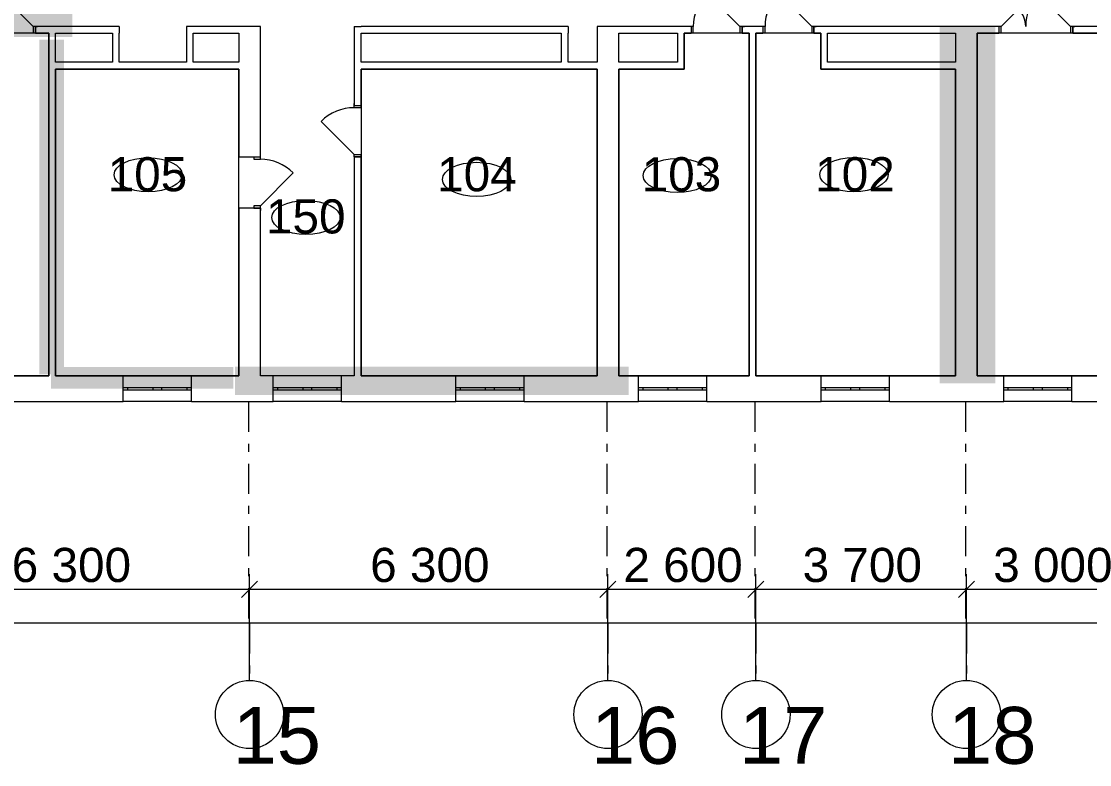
# Model space of a CAD drawing. Header units: millimetres. Extents: x 69565 to 169164, y 19942 to 91237.
# Drawn here: x 134876 to 153652, y 19942 to 33008 of the extents above; entities that cross this region are included whole.
import ezdxf

# ---------------------------------------------------------------- set-up
doc = ezdxf.new("R2010")
doc.units = ezdxf.units.MM
doc.header["$MEASUREMENT"] = 0
doc.linetypes.add('Штрих-Штриховая', pattern=[1093.611073, 529.166651, -211.666656, 141.111112, -211.666656])
for name, color, linetype in [('AI_DOORS', 1, 'Continuous'), ('AI_WALLS', 9, 'Continuous'), ('AI_WINDOWS', 5, 'Continuous'), ('Новый_Новый_0', 7, 'Continuous')]:
    doc.layers.add(name, color=color, linetype=linetype)
for name, color, linetype, lineweight in [('Новый_Новый_0_Ном._пера__255_Ном._пера__255', 255, 'Continuous', 18), ('Новый_Новый_0_Ном._пера__7', 7, 'Continuous', 18), ('Новый_Новый_0_Ном._пера__7_Ном._пера__7', 7, 'Continuous', 18)]:
    doc.layers.add(name, color=color, linetype=linetype, lineweight=lineweight)
doc.styles.add('СГЕНЕРИР_СТИЛЬ_1', font='Arial.ttf')
doc.dimstyles.new('СГЕНЕРИР_СТИЛЬ__1', dxfattribs={"dimtxt": 600, "dimasz": 267.501, "dimexe": 1.25, "dimexo": 0.625, "dimgap": 0, "dimtad": 1, "dimdec": 0, "dimtxsty": 'СГЕНЕРИР_СТИЛЬ_1', "dimblk": 'ARROWHEAD_6', "dimblk1": 'ARROWHEAD_6', "dimblk2": 'ARROWHEAD_6', "dimcen": 2.5, "dimclrd": 7, "dimclre": 7, "dimclrt": 7, "dimazin": 3, "dimtfac": 1, "dimtmove": 0, "dimatfit": 3})

# ---------------------------------------------------------------- blocks, each defined once
blk = doc.blocks.new('*D15')
at = {"layer": 'Новый_Новый_0_Ном._пера__7', "color": 7, "linetype": 'Continuous', "lineweight": 18}
for p, q in [((132586, 21423), (132586, 23288)), ((138886, 21423), (138886, 23288)), ((132727, 23165), (132446, 22883)), ((139027, 23165), (138746, 22883)), ((132586, 23024), (138886, 23024))]:
    blk.add_line(p, q, dxfattribs=at)
at = {"layer": 'Новый_Новый_0_Ном._пера__7', "color": 7, "lineweight": 18, "insert": (134707, 23144), "char_height": 600, "attachment_point": 7, "style": 'СГЕНЕРИР_СТИЛЬ_1'}
blk.add_mtext('\\A1;{\\pql;\\fArial|b0|i0|c0|p0;\\W1.000000;6\xa0300}', dxfattribs=at)
blk = doc.blocks.new('ARROWHEAD_6')
at = {"color": 0, "linetype": 'Continuous', "lineweight": 0}
for p, q in [((0, 0), (-1, 0)), ((-0.5, -0.5), (0.5, 0.5))]:
    blk.add_line(p, q, dxfattribs=at)
blk = doc.blocks.new('*D16')
at = {"layer": 'Новый_Новый_0_Ном._пера__7', "color": 7, "linetype": 'Continuous', "lineweight": 18}
for p, q in [((138886, 21423), (138886, 23288)), ((145186, 21423), (145186, 23288)), ((139027, 23165), (138746, 22883)), ((145327, 23165), (145046, 22883)), ((138886, 23024), (145186, 23024))]:
    blk.add_line(p, q, dxfattribs=at)
at = {"layer": 'Новый_Новый_0_Ном._пера__7', "color": 7, "lineweight": 18, "insert": (141007, 23144), "char_height": 600, "attachment_point": 7, "style": 'СГЕНЕРИР_СТИЛЬ_1'}
blk.add_mtext('\\A1;{\\pql;\\fArial|b0|i0|c0|p0;\\W1.000000;6\xa0300}', dxfattribs=at)
blk = doc.blocks.new('*D17')
at = {"layer": 'Новый_Новый_0_Ном._пера__7', "color": 7, "linetype": 'Continuous', "lineweight": 18}
for p, q in [((145186, 21423), (145186, 23288)), ((147786, 21423), (147786, 23288)), ((145327, 23165), (145046, 22883)), ((147927, 23165), (147646, 22883)), ((145186, 23024), (147786, 23024))]:
    blk.add_line(p, q, dxfattribs=at)
at = {"layer": 'Новый_Новый_0_Ном._пера__7', "color": 7, "lineweight": 18, "insert": (145457, 23144), "char_height": 600, "attachment_point": 7, "style": 'СГЕНЕРИР_СТИЛЬ_1'}
blk.add_mtext('\\A1;{\\pql;\\fArial|b0|i0|c0|p0;\\W1.000000;2\xa0600}', dxfattribs=at)
blk = doc.blocks.new('*D18')
at = {"layer": 'Новый_Новый_0_Ном._пера__7', "color": 7, "linetype": 'Continuous', "lineweight": 18}
for p, q in [((147786, 21423), (147786, 23288)), ((151486, 21423), (151486, 23288)), ((147927, 23165), (147646, 22883)), ((151627, 23165), (151346, 22883)), ((147786, 23024), (151486, 23024))]:
    blk.add_line(p, q, dxfattribs=at)
at = {"layer": 'Новый_Новый_0_Ном._пера__7', "color": 7, "lineweight": 18, "insert": (148607, 23144), "char_height": 600, "attachment_point": 7, "style": 'СГЕНЕРИР_СТИЛЬ_1'}
blk.add_mtext('\\A1;{\\pql;\\fArial|b0|i0|c0|p0;\\W1.000000;3\xa0700}', dxfattribs=at)
blk = doc.blocks.new('*D19')
at = {"layer": 'Новый_Новый_0_Ном._пера__7', "color": 7, "linetype": 'Continuous', "lineweight": 18}
for p, q in [((151486, 21423), (151486, 23288)), ((154486, 21423), (154486, 23288)), ((151627, 23165), (151346, 22883)), ((154627, 23165), (154346, 22883)), ((151486, 23024), (154486, 23024))]:
    blk.add_line(p, q, dxfattribs=at)
at = {"layer": 'Новый_Новый_0_Ном._пера__7', "color": 7, "lineweight": 18, "insert": (151957, 23144), "char_height": 600, "attachment_point": 7, "style": 'СГЕНЕРИР_СТИЛЬ_1'}
blk.add_mtext('\\A1;{\\pql;\\fArial|b0|i0|c0|p0;\\W1.000000;3\xa0000}', dxfattribs=at)
blk = doc.blocks.new('*D21')
at = {"layer": 'Новый_Новый_0_Ном._пера__7', "color": 7, "linetype": 'Continuous', "lineweight": 18}
for p, q in [((76927, 22578), (76646, 22297)), ((76786, 21423), (76786, 22701)), ((157646, 22297), (157927, 22578)), ((157786, 21423), (157786, 22701)), ((76575, 22437), (76786, 22437)), ((76786, 22437), (157786, 22437)), ((157786, 22437), (157998, 22437))]:
    blk.add_line(p, q, dxfattribs=at)
at = {"layer": 'Новый_Новый_0_Ном._пера__7', "color": 7, "lineweight": 18, "insert": (116028, 22557), "char_height": 600, "attachment_point": 7, "style": 'СГЕНЕРИР_СТИЛЬ_1'}
blk.add_mtext('\\A1;{\\pql;\\fArial|b0|i0|c0|p0;\\W1.000000;81\xa0000}', dxfattribs=at)

msp = doc.modelspace()

# ---------------------------------------------------------------- hatches: boundary and pattern name
at = {"layer": 'AI_DOORS'}
h = msp.add_hatch(color=1, dxfattribs=at)
h.dxf.hatch_style = 1
h.paths.add_polyline_path([(132757.5, 34902.5), (135772.7, 34902.5), (135772.7, 32735.1), (132757.5, 32735.1)])
at = {"layer": 'AI_WALLS'}
h = msp.add_hatch(color=9, dxfattribs=at)
h.dxf.hatch_style = 1
h.paths.add_polyline_path([(151014.4, 32909.2), (151993, 32909.2), (151993, 26646.8), (151014.4, 26646.8)])
h = msp.add_hatch(color=9, dxfattribs=at)
h.dxf.hatch_style = 1
h.paths.add_polyline_path([(135192.9, 32686.6), (135625.2, 32686.6), (135625.2, 26805.5), (135192.9, 26805.5)])
h = msp.add_hatch(color=9, dxfattribs=at)
h.dxf.hatch_style = 1
h.paths.add_polyline_path([(135395.9, 26934), (138599.3, 26934), (138599.3, 26551), (135395.9, 26551)])
at = {"layer": 'AI_WINDOWS'}
h = msp.add_hatch(color=5, dxfattribs=at)
h.dxf.hatch_style = 1
h.paths.add_polyline_path([(138629.3, 26938.5), (145549.1, 26938.5), (145549.1, 26442.5), (138629.3, 26442.5)])

# ---------------------------------------------------------------- linework, layer by layer
at = {"layer": 'Новый_Новый_0_Ном._пера__255_Ном._пера__255', "color": 255, "linetype": 'Continuous', "lineweight": 18, "flags": 128}
for points in [[(132776.3, 32169.1), (132776.3, 26773.8), (135356.2, 26773.8), (135356.2, 32799.1), (133990.4, 32799.1), (133990.4, 32169.1)], [(145376.3, 32169.1), (145376.3, 26773.8), (147666.3, 26773.8), (147666.3, 32799.1), (146526.3, 32799.1), (146526.3, 32169.1)], [(151296.3, 26773.8), (151296.3, 32169.1), (148926.3, 32169.1), (148926.3, 32799.1), (147786.3, 32799.1), (147786.3, 26773.8)], [(151676.3, 26773.8), (153868.6, 26773.8), (157786.3, 26773.8), (157786.3, 30580.5), (157786.3, 32799.1), (154586.3, 32799.1), (154586.3, 32289.1), (153836.3, 32289.1), (153836.3, 32799.1), (151676.3, 32799.1)], [(135476.2, 32169.1), (135476.2, 26773.8), (138696.3, 26773.8), (138696.3, 32169.1)], [(140846.3, 32169.1), (140846.3, 26773.8), (144996.3, 26773.8), (144996.3, 32169.1)]]:
    msp.add_lwpolyline(points, close=True, dxfattribs=at)
at = {"layer": 'Новый_Новый_0_Ном._пера__7_Ном._пера__7', "color": 7, "linetype": 'Continuous', "lineweight": 18}
for p, q in [((135083.3, 32919.1), (134503.5, 33499)), ((147506.3, 32919.1), (146926.5, 33499)), ((148766.3, 32919.1), (148186.5, 33499)), ((153316.3, 32919.1), (152759.1, 33476.3)), ((152096.3, 32919.1), (152401.8, 33224.6)), ((135123.3, 32919.1), (135083.3, 32919.1)), ((135083.3, 32919.1), (135083.3, 32804.1)), ((135123.3, 32919.1), (135160.3, 32919.1)), ((135123.3, 32919.1), (135123.3, 32804.1)), ((135123.3, 32804.1), (135123.3, 32919.1)), ((135123.3, 32919.1), (135123.3, 32804.1)), ((135123.3, 32919.1), (135123.3, 32804.1)), ((135123.3, 32919.1), (135160.3, 32919.1)), ((135123.3, 32919.1), (135160.3, 32919.1)), ((139076.3, 32919.1), (138696.3, 32919.1)), ((139076.3, 32919.1), (138696.3, 32919.1)), ((145376.3, 32919.1), (144996.3, 32919.1)), ((145376.3, 32919.1), (144996.3, 32919.1)), ((146646.3, 32919.1), (146609.3, 32919.1)), ((146646.3, 32919.1), (146609.3, 32919.1)), ((146646.3, 32919.1), (146609.3, 32919.1)), ((146646.3, 32919.1), (146646.3, 32804.1)), ((146686.3, 32919.1), (146646.3, 32919.1)), ((146646.3, 32919.1), (146646.3, 32804.1)), ((146646.3, 32919.1), (146646.3, 32804.1)), ((146646.3, 32919.1), (146646.3, 32804.1)), ((146686.3, 32804.1), (146686.3, 32919.1)), ((147546.3, 32919.1), (147506.3, 32919.1)), ((147506.3, 32919.1), (147506.3, 32804.1)), ((147546.3, 32919.1), (147583.3, 32919.1)), ((147546.3, 32919.1), (147546.3, 32804.1)), ((147546.3, 32804.1), (147546.3, 32919.1)), ((147546.3, 32919.1), (147546.3, 32804.1)), ((147546.3, 32919.1), (147546.3, 32804.1)), ((147546.3, 32919.1), (147583.3, 32919.1)), ((147546.3, 32919.1), (147583.3, 32919.1)), ((147906.3, 32919.1), (147869.3, 32919.1)), ((147906.3, 32919.1), (147869.3, 32919.1)), ((147906.3, 32919.1), (147869.3, 32919.1)), ((147906.3, 32919.1), (147906.3, 32804.1)), ((147946.3, 32919.1), (147906.3, 32919.1)), ((147906.3, 32919.1), (147906.3, 32804.1)), ((147906.3, 32919.1), (147906.3, 32804.1)), ((147906.3, 32919.1), (147906.3, 32804.1)), ((147946.3, 32804.1), (147946.3, 32919.1)), ((148806.3, 32919.1), (148766.3, 32919.1)), ((148766.3, 32919.1), (148766.3, 32804.1)), ((148806.3, 32919.1), (148843.3, 32919.1)), ((148806.3, 32919.1), (148806.3, 32804.1)), ((148806.3, 32804.1), (148806.3, 32919.1)), ((148806.3, 32919.1), (148806.3, 32804.1)), ((148806.3, 32919.1), (148806.3, 32804.1)), ((148806.3, 32919.1), (148843.3, 32919.1)), ((148806.3, 32919.1), (148843.3, 32919.1)), ((151676.3, 32919.1), (151296.3, 32919.1)), ((151676.3, 32919.1), (151296.3, 32919.1)), ((152056.3, 32919.1), (152019.3, 32919.1)), ((152056.3, 32919.1), (152019.3, 32919.1)), ((152056.3, 32919.1), (152019.3, 32919.1)), ((152056.3, 32919.1), (152056.3, 32804.1)), ((152096.3, 32919.1), (152056.3, 32919.1)), ((152056.3, 32919.1), (152056.3, 32804.1)), ((152056.3, 32919.1), (152056.3, 32804.1)), ((152056.3, 32919.1), (152056.3, 32804.1)), ((152096.3, 32804.1), (152096.3, 32919.1)), ((153356.3, 32919.1), (153316.3, 32919.1)), ((153316.3, 32919.1), (153316.3, 32804.1)), ((153356.3, 32919.1), (153393.3, 32919.1)), ((153356.3, 32919.1), (153356.3, 32804.1)), ((153356.3, 32804.1), (153356.3, 32919.1)), ((153356.3, 32919.1), (153356.3, 32804.1)), ((153356.3, 32919.1), (153356.3, 32804.1)), ((153356.3, 32919.1), (153393.3, 32919.1)), ((153356.3, 32919.1), (153393.3, 32919.1)), ((135083.3, 32804.1), (135123.3, 32804.1)), ((135123.3, 32804.1), (135123.3, 32799.1)), ((135123.3, 32804.1), (135123.3, 32799.1)), ((135123.3, 32804.1), (135123.3, 32799.1)), ((135123.3, 32799.1), (135160.3, 32799.1)), ((135123.3, 32799.1), (135160.3, 32799.1)), ((135123.3, 32799.1), (135160.3, 32799.1)), ((146646.3, 32799.1), (146609.3, 32799.1)), ((146646.3, 32799.1), (146609.3, 32799.1)), ((146646.3, 32799.1), (146609.3, 32799.1)), ((146646.3, 32804.1), (146646.3, 32799.1)), ((146646.3, 32804.1), (146686.3, 32804.1)), ((146646.3, 32804.1), (146646.3, 32799.1)), ((146646.3, 32804.1), (146646.3, 32799.1)), ((147506.3, 32804.1), (147546.3, 32804.1)), ((147546.3, 32804.1), (147546.3, 32799.1)), ((147546.3, 32804.1), (147546.3, 32799.1)), ((147546.3, 32804.1), (147546.3, 32799.1)), ((147546.3, 32799.1), (147583.3, 32799.1)), ((147546.3, 32799.1), (147583.3, 32799.1)), ((147546.3, 32799.1), (147583.3, 32799.1)), ((147906.3, 32799.1), (147869.3, 32799.1)), ((147906.3, 32799.1), (147869.3, 32799.1)), ((147906.3, 32799.1), (147869.3, 32799.1)), ((147906.3, 32804.1), (147906.3, 32799.1)), ((147906.3, 32804.1), (147946.3, 32804.1)), ((147906.3, 32804.1), (147906.3, 32799.1)), ((147906.3, 32804.1), (147906.3, 32799.1)), ((148766.3, 32804.1), (148806.3, 32804.1)), ((148806.3, 32804.1), (148806.3, 32799.1)), ((148806.3, 32804.1), (148806.3, 32799.1)), ((148806.3, 32804.1), (148806.3, 32799.1)), ((148806.3, 32799.1), (148843.3, 32799.1)), ((148806.3, 32799.1), (148843.3, 32799.1)), ((148806.3, 32799.1), (148843.3, 32799.1)), ((152056.3, 32799.1), (152019.3, 32799.1)), ((152056.3, 32799.1), (152019.3, 32799.1)), ((152056.3, 32799.1), (152019.3, 32799.1)), ((152056.3, 32804.1), (152056.3, 32799.1)), ((152056.3, 32804.1), (152096.3, 32804.1)), ((152056.3, 32804.1), (152056.3, 32799.1)), ((152056.3, 32804.1), (152056.3, 32799.1)), ((153316.3, 32804.1), (153356.3, 32804.1)), ((153356.3, 32804.1), (153356.3, 32799.1)), ((153356.3, 32804.1), (153356.3, 32799.1)), ((153356.3, 32804.1), (153356.3, 32799.1)), ((153356.3, 32799.1), (153393.3, 32799.1)), ((153356.3, 32799.1), (153393.3, 32799.1)), ((153356.3, 32799.1), (153393.3, 32799.1)), ((140726.3, 31529.1), (140726.3, 31566.1)), ((140726.3, 31529.1), (140726.3, 31566.1)), ((140726.3, 31529.1), (140726.3, 31566.1)), ((140846.3, 31529.1), (140846.3, 31566.1)), ((140846.3, 31529.1), (140846.3, 31566.1)), ((140846.3, 31529.1), (140846.3, 31566.1)), ((140726.3, 31529.1), (140841.3, 31529.1)), ((140726.3, 31489.1), (140726.3, 31529.1)), ((140726.3, 31529.1), (140841.3, 31529.1)), ((140726.3, 31529.1), (140841.3, 31529.1)), ((140726.3, 31529.1), (140841.3, 31529.1)), ((140841.3, 31489.1), (140726.3, 31489.1)), ((140841.3, 31529.1), (140846.3, 31529.1)), ((140841.3, 31529.1), (140841.3, 31489.1)), ((140841.3, 31529.1), (140846.3, 31529.1)), ((140841.3, 31529.1), (140846.3, 31529.1)), ((140726.3, 30669.1), (140146.5, 31249)), ((138696.3, 30622.8), (138696.3, 30659.8)), ((138696.3, 30622.8), (138696.3, 30659.8)), ((138696.3, 30622.8), (138696.3, 30659.8)), ((138961.3, 30622.8), (138696.3, 30622.8)), ((138961.3, 30622.8), (138696.3, 30622.8)), ((138961.3, 30622.8), (138696.3, 30622.8)), ((139076.3, 30622.8), (138961.3, 30622.8)), ((138961.3, 30622.8), (138961.3, 30582.8)), ((139076.3, 30622.8), (138961.3, 30622.8)), ((139076.3, 30622.8), (138961.3, 30622.8)), ((139076.3, 30622.8), (138961.3, 30622.8)), ((139076.3, 30622.8), (139076.3, 30659.8)), ((139076.3, 30622.8), (139076.3, 30659.8)), ((139076.3, 30622.8), (139076.3, 30659.8)), ((139076.3, 30582.8), (139076.3, 30622.8)), ((140726.3, 30629.1), (140726.3, 30669.1)), ((140726.3, 30669.1), (140841.3, 30669.1)), ((140726.3, 30629.1), (140726.3, 30592.1)), ((140726.3, 30629.1), (140841.3, 30629.1)), ((140841.3, 30629.1), (140726.3, 30629.1)), ((140726.3, 30629.1), (140841.3, 30629.1)), ((140726.3, 30629.1), (140841.3, 30629.1)), ((140726.3, 30629.1), (140726.3, 30592.1)), ((140726.3, 30629.1), (140726.3, 30592.1)), ((140841.3, 30669.1), (140841.3, 30629.1)), ((140841.3, 30629.1), (140846.3, 30629.1)), ((140841.3, 30629.1), (140846.3, 30629.1)), ((140841.3, 30629.1), (140846.3, 30629.1)), ((140846.3, 30629.1), (140846.3, 30592.1)), ((140846.3, 30629.1), (140846.3, 30592.1)), ((140846.3, 30629.1), (140846.3, 30592.1)), ((138961.3, 30582.8), (139076.3, 30582.8)), ((139076.3, 29762.8), (139656.1, 30342.6)), ((138696.3, 29722.8), (138696.3, 29685.8)), ((138961.3, 29722.8), (138696.3, 29722.8)), ((138961.3, 29722.8), (138696.3, 29722.8)), ((138961.3, 29722.8), (138696.3, 29722.8)), ((138696.3, 29722.8), (138696.3, 29685.8)), ((138696.3, 29722.8), (138696.3, 29685.8)), ((139076.3, 29762.8), (138961.3, 29762.8)), ((138961.3, 29762.8), (138961.3, 29722.8)), ((139076.3, 29722.8), (138961.3, 29722.8)), ((138961.3, 29722.8), (139076.3, 29722.8)), ((139076.3, 29722.8), (138961.3, 29722.8)), ((139076.3, 29722.8), (138961.3, 29722.8)), ((139076.3, 29722.8), (139076.3, 29762.8)), ((139076.3, 29722.8), (139076.3, 29685.8)), ((139076.3, 29722.8), (139076.3, 29685.8)), ((139076.3, 29722.8), (139076.3, 29685.8)), ((136666.3, 26573.8), (136666.3, 26773.8)), ((137866.3, 26773.8), (136666.3, 26773.8)), ((136666.3, 26573.8), (136666.3, 26773.8)), ((137866.3, 26573.8), (137866.3, 26773.8)), ((137866.3, 26573.8), (137866.3, 26773.8)), ((139301.3, 26573.8), (139301.3, 26773.8)), ((140501.3, 26773.8), (139301.3, 26773.8)), ((139301.3, 26573.8), (139301.3, 26773.8)), ((140501.3, 26573.8), (140501.3, 26773.8)), ((140501.3, 26573.8), (140501.3, 26773.8)), ((142511.3, 26573.8), (142511.3, 26773.8)), ((143711.3, 26773.8), (142511.3, 26773.8)), ((142511.3, 26573.8), (142511.3, 26773.8)), ((143711.3, 26573.8), (143711.3, 26773.8)), ((143711.3, 26573.8), (143711.3, 26773.8)), ((145721.3, 26573.8), (145721.3, 26773.8)), ((146921.3, 26773.8), (145721.3, 26773.8)), ((145721.3, 26573.8), (145721.3, 26773.8)), ((146921.3, 26573.8), (146921.3, 26773.8)), ((146921.3, 26573.8), (146921.3, 26773.8)), ((148931.3, 26573.8), (148931.3, 26773.8)), ((150131.3, 26773.8), (148931.3, 26773.8)), ((148931.3, 26573.8), (148931.3, 26773.8)), ((150131.3, 26573.8), (150131.3, 26773.8)), ((150131.3, 26573.8), (150131.3, 26773.8)), ((152141.3, 26573.8), (152141.3, 26773.8)), ((153341.3, 26773.8), (152141.3, 26773.8)), ((152141.3, 26573.8), (152141.3, 26773.8)), ((153341.3, 26573.8), (153341.3, 26773.8)), ((153341.3, 26573.8), (153341.3, 26773.8)), ((136666.3, 26523.8), (136666.3, 26573.8)), ((136666.3, 26573.8), (136741.3, 26573.8)), ((136666.3, 26523.8), (136666.3, 26573.8)), ((136666.3, 26523.8), (136666.3, 26573.8)), ((136666.3, 26323.8), (136666.3, 26523.8)), ((136741.3, 26523.8), (136666.3, 26523.8)), ((136666.3, 26323.8), (136666.3, 26523.8)), ((136741.3, 26573.8), (136741.3, 26523.8)), ((136741.3, 26573.8), (137191.3, 26573.8)), ((137191.3, 26523.8), (136741.3, 26523.8)), ((137191.3, 26523.8), (137191.3, 26573.8)), ((137191.3, 26573.8), (137266.3, 26573.8)), ((137266.3, 26523.8), (137191.3, 26523.8)), ((137266.3, 26573.8), (137341.3, 26573.8)), ((137341.3, 26523.8), (137266.3, 26523.8)), ((137341.3, 26573.8), (137341.3, 26523.8)), ((137341.3, 26573.8), (137791.3, 26573.8)), ((137791.3, 26523.8), (137341.3, 26523.8)), ((137791.3, 26523.8), (137791.3, 26573.8)), ((137791.3, 26573.8), (137866.3, 26573.8)), ((137866.3, 26523.8), (137791.3, 26523.8)), ((137866.3, 26523.8), (137866.3, 26573.8)), ((137866.3, 26523.8), (137866.3, 26573.8)), ((137866.3, 26523.8), (137866.3, 26573.8)), ((137866.3, 26323.8), (137866.3, 26523.8)), ((137866.3, 26323.8), (137866.3, 26523.8)), ((139301.3, 26523.8), (139301.3, 26573.8)), ((139301.3, 26573.8), (139376.3, 26573.8)), ((139301.3, 26523.8), (139301.3, 26573.8)), ((139301.3, 26523.8), (139301.3, 26573.8)), ((139301.3, 26323.8), (139301.3, 26523.8)), ((139376.3, 26523.8), (139301.3, 26523.8)), ((139301.3, 26323.8), (139301.3, 26523.8)), ((139376.3, 26573.8), (139376.3, 26523.8)), ((139376.3, 26573.8), (139826.3, 26573.8)), ((139826.3, 26523.8), (139376.3, 26523.8)), ((139826.3, 26523.8), (139826.3, 26573.8)), ((139826.3, 26573.8), (139901.3, 26573.8)), ((139901.3, 26523.8), (139826.3, 26523.8)), ((139901.3, 26573.8), (139976.3, 26573.8)), ((139976.3, 26523.8), (139901.3, 26523.8)), ((139976.3, 26573.8), (139976.3, 26523.8)), ((139976.3, 26573.8), (140426.3, 26573.8)), ((140426.3, 26523.8), (139976.3, 26523.8)), ((140426.3, 26523.8), (140426.3, 26573.8)), ((140426.3, 26573.8), (140501.3, 26573.8)), ((140501.3, 26523.8), (140426.3, 26523.8)), ((140501.3, 26523.8), (140501.3, 26573.8)), ((140501.3, 26523.8), (140501.3, 26573.8)), ((140501.3, 26523.8), (140501.3, 26573.8)), ((140501.3, 26323.8), (140501.3, 26523.8)), ((140501.3, 26323.8), (140501.3, 26523.8)), ((142511.3, 26523.8), (142511.3, 26573.8)), ((142511.3, 26573.8), (142586.3, 26573.8)), ((142511.3, 26523.8), (142511.3, 26573.8)), ((142511.3, 26523.8), (142511.3, 26573.8)), ((142511.3, 26323.8), (142511.3, 26523.8)), ((142586.3, 26523.8), (142511.3, 26523.8)), ((142511.3, 26323.8), (142511.3, 26523.8)), ((142586.3, 26573.8), (142586.3, 26523.8)), ((142586.3, 26573.8), (143036.3, 26573.8)), ((143036.3, 26523.8), (142586.3, 26523.8)), ((143036.3, 26523.8), (143036.3, 26573.8)), ((143036.3, 26573.8), (143111.3, 26573.8)), ((143111.3, 26523.8), (143036.3, 26523.8)), ((143111.3, 26573.8), (143186.3, 26573.8)), ((143186.3, 26523.8), (143111.3, 26523.8)), ((143186.3, 26573.8), (143186.3, 26523.8)), ((143186.3, 26573.8), (143636.3, 26573.8)), ((143636.3, 26523.8), (143186.3, 26523.8)), ((143636.3, 26523.8), (143636.3, 26573.8)), ((143636.3, 26573.8), (143711.3, 26573.8)), ((143711.3, 26523.8), (143636.3, 26523.8)), ((143711.3, 26523.8), (143711.3, 26573.8)), ((143711.3, 26523.8), (143711.3, 26573.8)), ((143711.3, 26523.8), (143711.3, 26573.8)), ((143711.3, 26323.8), (143711.3, 26523.8)), ((143711.3, 26323.8), (143711.3, 26523.8)), ((145721.3, 26523.8), (145721.3, 26573.8)), ((145721.3, 26573.8), (145796.3, 26573.8)), ((145721.3, 26523.8), (145721.3, 26573.8)), ((145721.3, 26523.8), (145721.3, 26573.8)), ((145721.3, 26323.8), (145721.3, 26523.8)), ((145796.3, 26523.8), (145721.3, 26523.8)), ((145721.3, 26323.8), (145721.3, 26523.8)), ((145796.3, 26573.8), (145796.3, 26523.8)), ((145796.3, 26573.8), (146246.3, 26573.8)), ((146246.3, 26523.8), (145796.3, 26523.8)), ((146246.3, 26523.8), (146246.3, 26573.8)), ((146246.3, 26573.8), (146321.3, 26573.8)), ((146321.3, 26523.8), (146246.3, 26523.8)), ((146321.3, 26573.8), (146396.3, 26573.8)), ((146396.3, 26523.8), (146321.3, 26523.8)), ((146396.3, 26573.8), (146396.3, 26523.8)), ((146396.3, 26573.8), (146846.3, 26573.8)), ((146846.3, 26523.8), (146396.3, 26523.8)), ((146846.3, 26523.8), (146846.3, 26573.8)), ((146846.3, 26573.8), (146921.3, 26573.8)), ((146921.3, 26523.8), (146846.3, 26523.8)), ((146921.3, 26523.8), (146921.3, 26573.8)), ((146921.3, 26523.8), (146921.3, 26573.8)), ((146921.3, 26523.8), (146921.3, 26573.8)), ((146921.3, 26323.8), (146921.3, 26523.8)), ((146921.3, 26323.8), (146921.3, 26523.8)), ((148931.3, 26523.8), (148931.3, 26573.8)), ((148931.3, 26573.8), (149006.3, 26573.8)), ((148931.3, 26523.8), (148931.3, 26573.8)), ((148931.3, 26523.8), (148931.3, 26573.8)), ((148931.3, 26323.8), (148931.3, 26523.8)), ((149006.3, 26523.8), (148931.3, 26523.8)), ((148931.3, 26323.8), (148931.3, 26523.8)), ((149006.3, 26573.8), (149006.3, 26523.8)), ((149006.3, 26573.8), (149456.3, 26573.8)), ((149456.3, 26523.8), (149006.3, 26523.8)), ((149456.3, 26523.8), (149456.3, 26573.8)), ((149456.3, 26573.8), (149531.3, 26573.8)), ((149531.3, 26523.8), (149456.3, 26523.8)), ((149531.3, 26573.8), (149606.3, 26573.8)), ((149606.3, 26523.8), (149531.3, 26523.8)), ((149606.3, 26573.8), (149606.3, 26523.8)), ((149606.3, 26573.8), (150056.3, 26573.8)), ((150056.3, 26523.8), (149606.3, 26523.8)), ((150056.3, 26523.8), (150056.3, 26573.8)), ((150056.3, 26573.8), (150131.3, 26573.8)), ((150131.3, 26523.8), (150056.3, 26523.8)), ((150131.3, 26523.8), (150131.3, 26573.8)), ((150131.3, 26523.8), (150131.3, 26573.8)), ((150131.3, 26523.8), (150131.3, 26573.8)), ((150131.3, 26323.8), (150131.3, 26523.8)), ((150131.3, 26323.8), (150131.3, 26523.8)), ((152141.3, 26523.8), (152141.3, 26573.8)), ((152141.3, 26573.8), (152216.3, 26573.8)), ((152141.3, 26523.8), (152141.3, 26573.8)), ((152141.3, 26523.8), (152141.3, 26573.8)), ((152141.3, 26323.8), (152141.3, 26523.8)), ((152216.3, 26523.8), (152141.3, 26523.8)), ((152141.3, 26323.8), (152141.3, 26523.8)), ((152216.3, 26573.8), (152216.3, 26523.8)), ((152216.3, 26573.8), (152666.3, 26573.8)), ((152666.3, 26523.8), (152216.3, 26523.8)), ((152666.3, 26523.8), (152666.3, 26573.8)), ((152666.3, 26573.8), (152741.3, 26573.8)), ((152741.3, 26523.8), (152666.3, 26523.8)), ((152741.3, 26573.8), (152816.3, 26573.8)), ((152816.3, 26523.8), (152741.3, 26523.8)), ((152816.3, 26573.8), (152816.3, 26523.8)), ((152816.3, 26573.8), (153266.3, 26573.8)), ((153266.3, 26523.8), (152816.3, 26523.8)), ((153266.3, 26523.8), (153266.3, 26573.8)), ((153266.3, 26573.8), (153341.3, 26573.8)), ((153341.3, 26523.8), (153266.3, 26523.8)), ((153341.3, 26523.8), (153341.3, 26573.8)), ((153341.3, 26523.8), (153341.3, 26573.8)), ((153341.3, 26523.8), (153341.3, 26573.8)), ((153341.3, 26323.8), (153341.3, 26523.8)), ((153341.3, 26323.8), (153341.3, 26523.8)), ((137866.3, 26323.8), (136666.3, 26323.8)), ((140501.3, 26323.8), (139301.3, 26323.8)), ((143711.3, 26323.8), (142511.3, 26323.8)), ((146921.3, 26323.8), (145721.3, 26323.8)), ((150131.3, 26323.8), (148931.3, 26323.8)), ((153341.3, 26323.8), (152141.3, 26323.8))]:
    msp.add_line(p, q, dxfattribs=at)
at = {"layer": 'Новый_Новый_0_Ном._пера__7_Ном._пера__7', "color": 7, "linetype": 'Штрих-Штриховая', "lineweight": 18}
for p, q in [((138867.5, 26323.8), (138867.5, 22422.9)), ((145167.5, 26323.8), (145167.5, 22422.9)), ((147767.5, 26323.8), (147767.5, 22422.9)), ((151467.5, 26323.8), (151467.5, 22422.9)), ((138886.3, 22423.2), (138886.3, 21423.2)), ((138886.3, 22423.2), (138886.3, 21423.2)), ((138886.3, 22423.2), (138886.3, 21423.2)), ((138886.3, 22423.2), (138886.3, 21423.2)), ((138886.3, 22423.2), (138886.3, 21423.2)), ((138886.3, 22423.2), (138886.3, 21423.2)), ((145186.3, 22423.2), (145186.3, 21423.2)), ((145186.3, 22423.2), (145186.3, 21423.2)), ((145186.3, 22423.2), (145186.3, 21423.2)), ((145186.3, 22423.2), (145186.3, 21423.2)), ((145186.3, 22423.2), (145186.3, 21423.2)), ((145186.3, 22423.2), (145186.3, 21423.2)), ((147786.3, 22423.2), (147786.3, 21423.2)), ((147786.3, 22423.2), (147786.3, 21423.2)), ((147786.3, 22423.2), (147786.3, 21423.2)), ((147786.3, 22423.2), (147786.3, 21423.2)), ((147786.3, 22423.2), (147786.3, 21423.2)), ((147786.3, 22423.2), (147786.3, 21423.2)), ((151486.3, 22423.2), (151486.3, 21423.2)), ((151486.3, 22423.2), (151486.3, 21423.2)), ((151486.3, 22423.2), (151486.3, 21423.2)), ((151486.3, 22423.2), (151486.3, 21423.2)), ((151486.3, 22423.2), (151486.3, 21423.2)), ((151486.3, 22423.2), (151486.3, 21423.2))]:
    msp.add_line(p, q, dxfattribs=at)
at = {"layer": 'Новый_Новый_0_Ном._пера__7_Ном._пера__7', "color": 7, "linetype": 'Continuous', "lineweight": 18}
for points in [[(136596.2, 32919.1), (135123.3, 32919.1)], [(136596.2, 32919.1), (136596.2, 32799.1)], [(137776.2, 32919.1), (137776.2, 32799.1)], [(138696.3, 32919.1), (137776.2, 32919.1)], [(139076.3, 30622.8), (139076.3, 32919.1)], [(140726.3, 32919.1), (140846.3, 32919.1)], [(140726.3, 32919.1), (140726.3, 31529.1)], [(144486.3, 32919.1), (140846.3, 32919.1)], [(144486.3, 32919.1), (144486.3, 32799.1)], [(144996.3, 32919.1), (144996.3, 32289.1)], [(146646.3, 32919.1), (145376.3, 32919.1)], [(147906.3, 32919.1), (147546.3, 32919.1)], [(151296.3, 32919.1), (148806.3, 32919.1)], [(152056.3, 32919.1), (151676.3, 32919.1)], [(153836.3, 32919.1), (153356.3, 32919.1)], [(135123.3, 32799.1), (135356.2, 32799.1)], [(135356.2, 32799.1), (135356.2, 26773.8)], [(135476.2, 32799.1), (136476.2, 32799.1)], [(135476.2, 32289.1), (135476.2, 32799.1)], [(136476.2, 32799.1), (136476.2, 32289.1)], [(136596.2, 32289.1), (136596.2, 32799.1)], [(137776.2, 32799.1), (137776.2, 32289.1)], [(137896.2, 32799.1), (138696.3, 32799.1)], [(137896.2, 32289.1), (137896.2, 32799.1)], [(138696.3, 32799.1), (138696.3, 32289.1)], [(140846.3, 32289.1), (140846.3, 32799.1)], [(140846.3, 32799.1), (144366.3, 32799.1)], [(144366.3, 32799.1), (144366.3, 32289.1)], [(144486.3, 32289.1), (144486.3, 32799.1)], [(145376.3, 32289.1), (145376.3, 32799.1)], [(145376.3, 32799.1), (146406.3, 32799.1)], [(146406.3, 32799.1), (146406.3, 32289.1)], [(146526.3, 32799.1), (146646.3, 32799.1)], [(146526.3, 32289.1), (146526.3, 32799.1)], [(147546.3, 32799.1), (147666.3, 32799.1)], [(147666.3, 32799.1), (147666.3, 26773.8)], [(147786.3, 32799.1), (147906.3, 32799.1)], [(147786.3, 26773.8), (147786.3, 32799.1)], [(148806.3, 32799.1), (148926.3, 32799.1)], [(148926.3, 32799.1), (148926.3, 32169.1)], [(149046.3, 32799.1), (151296.3, 32799.1)], [(149046.3, 32289.1), (149046.3, 32799.1)], [(151296.3, 32799.1), (151296.3, 32289.1)], [(151676.3, 26773.8), (151676.3, 32799.1)], [(151676.3, 32799.1), (152056.3, 32799.1)], [(153356.3, 32799.1), (153836.3, 32799.1)], [(136476.2, 32289.1), (135476.2, 32289.1)], [(135476.2, 26773.8), (135476.2, 32169.1)], [(135476.2, 32169.1), (138696.3, 32169.1)], [(137776.2, 32289.1), (136596.2, 32289.1)], [(138696.3, 32289.1), (137896.2, 32289.1)], [(138696.3, 32169.1), (138696.3, 30622.8)], [(144366.3, 32289.1), (140846.3, 32289.1)], [(140846.3, 31529.1), (140846.3, 32169.1)], [(140846.3, 32169.1), (144996.3, 32169.1)], [(144996.3, 32289.1), (144486.3, 32289.1)], [(144996.3, 32169.1), (144996.3, 26773.8)], [(146406.3, 32289.1), (145376.3, 32289.1)], [(145376.3, 26773.8), (145376.3, 32169.1)], [(145376.3, 32169.1), (146526.3, 32169.1)], [(146526.3, 32169.1), (146526.3, 32289.1)], [(148926.3, 32169.1), (149046.3, 32169.1)], [(151296.3, 32289.1), (149046.3, 32289.1)], [(149046.3, 32169.1), (151296.3, 32169.1)], [(151296.3, 32169.1), (151296.3, 26773.8)], [(140726.3, 30629.1), (140726.3, 26773.8)], [(140846.3, 26773.8), (140846.3, 30629.1)], [(138696.3, 29722.8), (138696.3, 26773.8)], [(139076.3, 26773.8), (139076.3, 29722.8)], [(135356.2, 26773.8), (134656.3, 26773.8)], [(136666.3, 26773.8), (135476.2, 26773.8)], [(138696.3, 26773.8), (137866.3, 26773.8)], [(139301.3, 26773.8), (139076.3, 26773.8)], [(140726.3, 26773.8), (140501.3, 26773.8)], [(142511.3, 26773.8), (140846.3, 26773.8)], [(144996.3, 26773.8), (143711.3, 26773.8)], [(145721.3, 26773.8), (145376.3, 26773.8)], [(147666.3, 26773.8), (146921.3, 26773.8)], [(148931.3, 26773.8), (147786.3, 26773.8)], [(151296.3, 26773.8), (150131.3, 26773.8)], [(152141.3, 26773.8), (151676.3, 26773.8)], [(155351.3, 26773.8), (153341.3, 26773.8)], [(134656.3, 26323.8), (136666.3, 26323.8)], [(137866.3, 26323.8), (139301.3, 26323.8)], [(140501.3, 26323.8), (142511.3, 26323.8)], [(143711.3, 26323.8), (145721.3, 26323.8)], [(146921.3, 26323.8), (148931.3, 26323.8)], [(150131.3, 26323.8), (152141.3, 26323.8)], [(153341.3, 26323.8), (155351.3, 26323.8)]]:
    msp.add_lwpolyline(points, dxfattribs=at)
for centre in [(138886.3, 20823.2), (138886.3, 20823.2), (138886.3, 20823.2), (138886.3, 20823.2), (138886.3, 20823.2), (138886.3, 20823.2), (145186.3, 20823.2), (145186.3, 20823.2), (145186.3, 20823.2), (145186.3, 20823.2), (145186.3, 20823.2), (145186.3, 20823.2), (147786.3, 20823.2), (147786.3, 20823.2), (147786.3, 20823.2), (147786.3, 20823.2), (147786.3, 20823.2), (147786.3, 20823.2), (151486.3, 20823.2), (151486.3, 20823.2), (151486.3, 20823.2), (151486.3, 20823.2), (151486.3, 20823.2), (151486.3, 20823.2)]:
    msp.add_circle(centre, 600, dxfattribs=at)
for centre, radius, start, end in [((147506.3, 32919.1), 820, 135, 180), ((148766.3, 32919.1), 820, 135, 180), ((153316.3, 32919.1), 788, 135, 180), ((152096.3, 32919.1), 432, 0, 45), ((140726.3, 30669.1), 820, 90, 135), ((139076.3, 29762.8), 820, 45, 90)]:
    msp.add_arc(centre, radius, start, end, dxfattribs=at)
for centre in [(137104.9, 30311.2), (149510, 30313.3), (142877.9, 30229.9), (146402.8, 30296.6), (139878, 29560)]:
    msp.add_ellipse(centre, major_axis=(600, 0), ratio=0.5, dxfattribs=at)

# ---------------------------------------------------------------- texts
at = {"layer": 'Новый_Новый_0_Ном._пера__7_Ном._пера__7', "color": 7, "linetype": 'Continuous', "lineweight": 18, "style": 'СГЕНЕРИР_СТИЛЬ_1'}
for s, insert, char_height, attachment_point in [('\\A1;{\\pqc;\\fArial|b0|i0|c0|p0;\\W1.000000;105}', (137092.1, 30316.5), 600, 5), ('\\A1;{\\pqc;\\fArial|b0|i0|c0|p0;\\W1.000000;104}', (142882.9, 30316.5), 600, 5), ('\\A1;{\\pqc;\\fArial|b0|i0|c0|p0;\\W1.000000;103}', (146477.8, 30316.2), 600, 5), ('\\A1;{\\pqc;\\fArial|b0|i0|c0|p0;\\W1.000000;102}', (149527.2, 30316.5), 600, 5), ('\\A1;{\\pqc;\\fArial|b0|i0|c0|p0;\\W1.000000;150}', (139874.2, 29574.8), 600, 5), ('\\A1;{\\pql;\\pt0;\\fArial|b0|i0|c0|p0;\\W1.000000;15}', (138588.1, 20956.2), 1000, 1), ('\\A1;{\\pql;\\pt0;\\fArial|b0|i0|c0|p0;\\W1.000000;15}', (138588.1, 20956.2), 1000, 1), ('\\A1;{\\pql;\\pt0;\\fArial|b0|i0|c0|p0;\\W1.000000;15}', (138588.1, 20956.2), 1000, 1), ('\\A1;{\\pql;\\pt0;\\fArial|b0|i0|c0|p0;\\W1.000000;15}', (138588.1, 20956.2), 1000, 1), ('\\A1;{\\pql;\\pt0;\\fArial|b0|i0|c0|p0;\\W1.000000;15}', (138588.1, 20956.2), 1000, 1), ('\\A1;{\\pql;\\pt0;\\fArial|b0|i0|c0|p0;\\W1.000000;15}', (138588.1, 20956.2), 1000, 1), ('\\A1;{\\pql;\\pt0;\\fArial|b0|i0|c0|p0;\\W1.000000;16}', (144888.1, 20956.2), 1000, 1), ('\\A1;{\\pql;\\pt0;\\fArial|b0|i0|c0|p0;\\W1.000000;16}', (144888.1, 20956.2), 1000, 1), ('\\A1;{\\pql;\\pt0;\\fArial|b0|i0|c0|p0;\\W1.000000;16}', (144888.1, 20956.2), 1000, 1), ('\\A1;{\\pql;\\pt0;\\fArial|b0|i0|c0|p0;\\W1.000000;16}', (144888.1, 20956.2), 1000, 1), ('\\A1;{\\pql;\\pt0;\\fArial|b0|i0|c0|p0;\\W1.000000;16}', (144888.1, 20956.2), 1000, 1), ('\\A1;{\\pql;\\pt0;\\fArial|b0|i0|c0|p0;\\W1.000000;16}', (144888.1, 20956.2), 1000, 1), ('\\A1;{\\pql;\\pt0;\\fArial|b0|i0|c0|p0;\\W1.000000;17}', (147488.1, 20956.2), 1000, 1), ('\\A1;{\\pql;\\pt0;\\fArial|b0|i0|c0|p0;\\W1.000000;17}', (147488.1, 20956.2), 1000, 1), ('\\A1;{\\pql;\\pt0;\\fArial|b0|i0|c0|p0;\\W1.000000;17}', (147488.1, 20956.2), 1000, 1), ('\\A1;{\\pql;\\pt0;\\fArial|b0|i0|c0|p0;\\W1.000000;17}', (147488.1, 20956.2), 1000, 1), ('\\A1;{\\pql;\\pt0;\\fArial|b0|i0|c0|p0;\\W1.000000;17}', (147488.1, 20956.2), 1000, 1), ('\\A1;{\\pql;\\pt0;\\fArial|b0|i0|c0|p0;\\W1.000000;17}', (147488.1, 20956.2), 1000, 1), ('\\A1;{\\pql;\\pt0;\\fArial|b0|i0|c0|p0;\\W1.000000;18}', (151163.9, 20956.2), 1000, 1), ('\\A1;{\\pql;\\pt0;\\fArial|b0|i0|c0|p0;\\W1.000000;18}', (151163.9, 20956.2), 1000, 1), ('\\A1;{\\pql;\\pt0;\\fArial|b0|i0|c0|p0;\\W1.000000;18}', (151163.9, 20956.2), 1000, 1), ('\\A1;{\\pql;\\pt0;\\fArial|b0|i0|c0|p0;\\W1.000000;18}', (151163.9, 20956.2), 1000, 1), ('\\A1;{\\pql;\\pt0;\\fArial|b0|i0|c0|p0;\\W1.000000;18}', (151163.9, 20956.2), 1000, 1), ('\\A1;{\\pql;\\pt0;\\fArial|b0|i0|c0|p0;\\W1.000000;18}', (151163.9, 20956.2), 1000, 1)]:
    msp.add_mtext(s, dxfattribs=dict(at, insert=insert, char_height=char_height, attachment_point=attachment_point))

# ---------------------------------------------------------------- dimensions: what is measured, and where the dimension line sits
at = {"layer": 'Новый_Новый_0', "color": 7, "linetype": 'Continuous', "lineweight": 18}
for base, p1, p2, picture, middle in [((138886.3, 23024), (132586.3, 21423.2), (138886.3, 21423.2), '*D15', (135766.4, 23444)), ((145186.3, 23024), (138886.3, 21423.2), (145186.3, 21423.2), '*D16', (142066.4, 23444)), ((147786.3, 23024), (145186.3, 21423.2), (147786.3, 21423.2), '*D17', (146516.4, 23444)), ((151486.3, 23024), (147786.3, 21423.2), (151486.3, 21423.2), '*D18', (149666.4, 23444)), ((154486.3, 23024), (151486.3, 21423.2), (154486.3, 21423.2), '*D19', (153016.4, 23444)), ((157786.3, 22437.5), (76786.3, 21423.2), (157786.3, 21423.2), '*D21', (117323.1, 22857.5))]:
    dim = msp.add_linear_dim(base=base, p1=p1, p2=p2, dimstyle='СГЕНЕРИР_СТИЛЬ__1', dxfattribs=at)
    dim.commit()
    dim.dimension.update_dxf_attribs({"geometry": picture, "text_midpoint": middle, "dimtype": 160})

doc.saveas('drawing.dxf')
